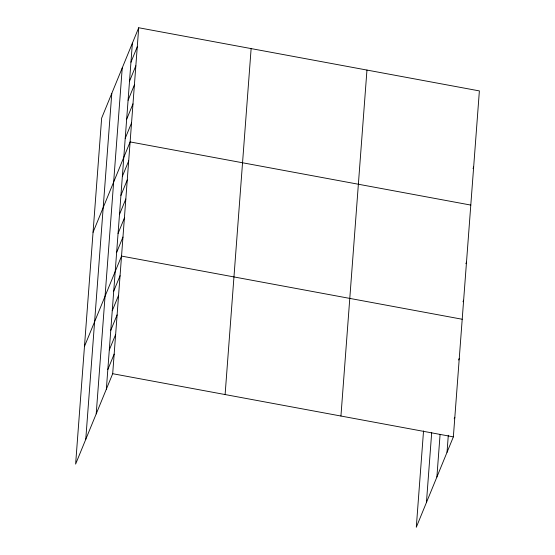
<?xml version="1.0" encoding="UTF-8"?>
<svg xmlns="http://www.w3.org/2000/svg" width="555" height="555" viewBox="0 0 555 555"><rect width="100%" height="100%" fill="white"/><g stroke="black" fill="none" stroke-linecap="round" stroke-linejoin="round"><path stroke-width="0.83" d="M85.761 439.359L111.784 93.393M96.209 413.877L122.239 67.918M106.352 389.145L132.381 43.186M138.708 27.75L101.641 118.125L75.619 464.091L112.686 373.709L138.708 27.75L479.381 90.909L453.359 436.875L416.292 527.25L423.534 430.93M225.108 394.556L251.131 48.59M340.936 416.028L366.959 70.069M426.434 502.518L431.693 432.623M436.882 477.036L440.087 434.419M447.025 452.311L448.308 435.259M130.945 62.216L137.279 46.78M129.516 81.238L135.843 65.809M128.087 100.268L134.414 84.832M126.651 119.297L132.985 103.861M125.222 138.327L131.549 122.891M93.053 232.295L130.12 141.92L470.793 205.079M122.357 176.379L128.691 160.943M120.928 195.409L127.255 179.973M119.498 214.438L125.825 199.002M118.062 233.461L124.396 218.032M116.633 252.49L122.96 237.054M84.464 346.459L121.531 256.084L462.204 319.25M113.726 291.125L120.06 275.689M112.256 310.731L118.583 295.295M110.778 330.336L117.105 314.9M109.3 349.934L115.634 334.505M107.83 369.54L114.157 354.111M473.026 168.567L473.658 167.02M465.867 263.708L466.498 262.161M463.002 301.76L463.64 300.22M458.624 360.001L459.256 358.454M454.198 418.81L454.829 417.27M112.686 373.709L453.359 436.875"/></g></svg>
